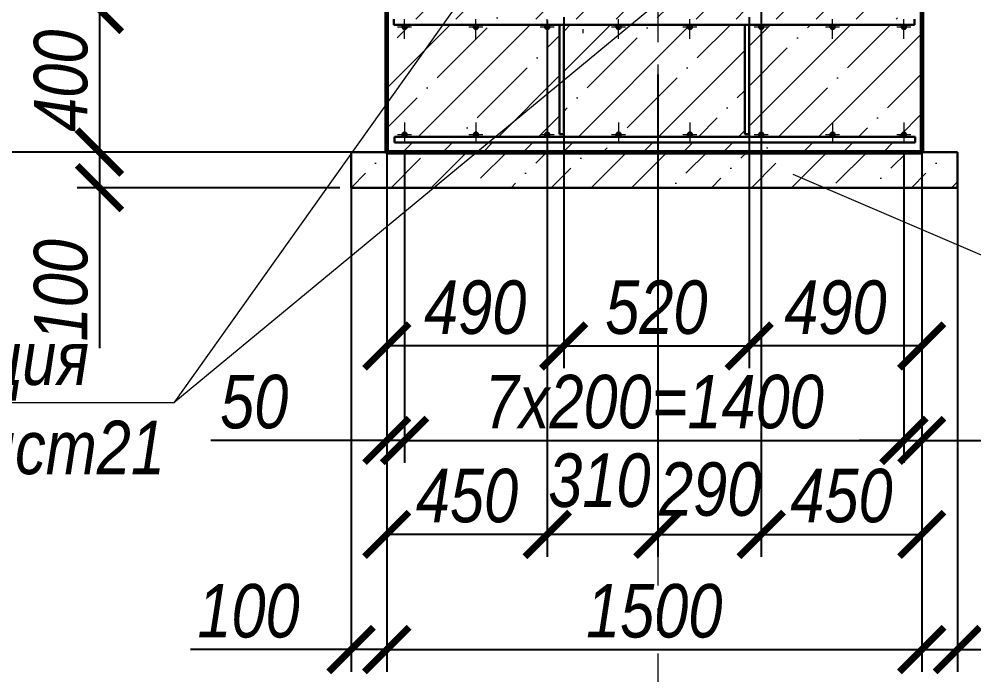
# Model space of a CAD drawing. Header units: millimetres. Extents: x 1582001 to 3303937, y 226471 to 491235.
# Drawn here: x 1880831 to 1886185, y 324294 to 327971 of the extents above; entities that cross this region are included whole.
import ezdxf

# ---------------------------------------------------------------- set-up
doc = ezdxf.new("R2010")
doc.units = ezdxf.units.MM
for name, pattern in [('CENTER', [50.8, 31.75, -6.35, 6.35, -6.35]), ('DASHDOT', [25.4, 12.7, -6.35, 0, -6.35]), ('невидимая', [9.525, 6.35, -3.175])]:
    doc.linetypes.add(name, pattern=pattern)
doc.layers.get('Defpoints').update_dxf_attribs({"color": 255, "lineweight": 30})
for name, color, linetype, lineweight in [('армирование', 20, 'Continuous', 30), ('Монолит', 234, 'Continuous', 60), ('Осевые', 214, 'DASHDOT', 13), ('Оси', 251, 'CENTER', 9), ('Размеры', 7, 'Continuous', 18), ('Штриховка', 252, 'Continuous', 15)]:
    doc.layers.add(name, color=color, linetype=linetype, lineweight=lineweight)
doc.styles.get("Standard").update_dxf_attribs({"font": 'ARIALNI.TTF', "height": 300})
doc.styles.add('Текст', font='ARIALNI.TTF')
doc.dimstyles.new('х2', dxfattribs={"dimscale": 100, "dimtxt": 2.5, "dimasz": 2.5, "dimexe": 1.25, "dimexo": 0.625, "dimtad": 1, "dimdec": 0, "dimlfac": 0.5, "dimtxsty": 'Standard', "dimblk": 'ARCHTICK', "dimcen": 2.5, "dimadec": 0, "dimazin": 0, "dimtfac": 1, "dimtdec": 0, "dimtmove": 0, "dimatfit": 3, "dimfxl": 0, "dimarcsym": 0})

# ---------------------------------------------------------------- blocks, each defined once
blk = doc.blocks.new('_ArchTick')
at = {"color": 0, "linetype": 'ByBlock', "const_width": 0.15}
blk.add_lwpolyline([(-0.5, -0.5), (0.5, 0.5)], dxfattribs=at)
blk = doc.blocks.new('*D2089')
at = {"layer": 'Defpoints', "color": 0, "lineweight": -3, "ltscale": 100, "transparency": 16777216}
for p in [(1882892.6, 328025.8), (1881281.1, 327225.8), (1882892.6, 327225.8)]:
    blk.add_point(p, dxfattribs=at)
at = {"layer": 'Размеры', "color": 0, "lineweight": -2, "ltscale": 100, "transparency": 16777216}
for p, q in [((1882830.1, 328025.8), (1881156.1, 328025.8)), ((1881281.1, 328025.8), (1881281.1, 327225.8)), ((1882830.1, 327225.8), (1881156.1, 327225.8))]:
    blk.add_line(p, q, dxfattribs=at)
at = {"layer": 'Размеры', "color": 0, "lineweight": -2, "ltscale": 100, "transparency": 16777216, "xscale": 250, "yscale": 250, "zscale": 250}
for p, rotation in [((1881281.1, 328025.8), 90), ((1881281.1, 327225.8), 270)]:
    blk.add_blockref('_ArchTick', p, dxfattribs=dict(at, rotation=rotation))
at = {"layer": 'Размеры', "color": 0, "ltscale": 100, "transparency": 16777216, "insert": (1881065.5, 327625.8), "char_height": 300, "attachment_point": 5, "rotation": 90}
blk.add_mtext('400', dxfattribs=at)
blk = doc.blocks.new('*D2090')
at = {"layer": 'Defpoints', "color": 0, "lineweight": -3, "ltscale": 100, "transparency": 16777216}
for p in [(1882692.6, 327225.8), (1881281.1, 327025.8), (1882692.6, 327025.8)]:
    blk.add_point(p, dxfattribs=at)
at = {"layer": 'Размеры', "color": 0, "lineweight": -2, "ltscale": 100, "transparency": 16777216}
for p, q in [((1882630.1, 327225.8), (1881156.1, 327225.8)), ((1881281.1, 327225.8), (1881281.1, 327025.8)), ((1882630.1, 327025.8), (1881156.1, 327025.8)), ((1881281.1, 327025.8), (1881281.1, 326125.1))]:
    blk.add_line(p, q, dxfattribs=at)
at = {"layer": 'Размеры', "color": 0, "lineweight": -2, "ltscale": 100, "transparency": 16777216, "xscale": 250, "yscale": 250, "zscale": 250}
for p, rotation in [((1881281.1, 327225.8), 90), ((1881281.1, 327025.8), 270)]:
    blk.add_blockref('_ArchTick', p, dxfattribs=dict(at, rotation=rotation))
at = {"layer": 'Размеры', "color": 0, "ltscale": 100, "transparency": 16777216, "insert": (1881065.5, 326450.5), "char_height": 300, "attachment_point": 5, "rotation": 90}
blk.add_mtext('100', dxfattribs=at)
blk = doc.blocks.new('*D2091')
at = {"layer": 'Defpoints', "color": 0, "lineweight": -3, "ltscale": 100, "transparency": 16777216}
for p in [(1881281.1, 331485.8), (1883847.5, 331485.8), (1882892.6, 328025.8)]:
    blk.add_point(p, dxfattribs=at)
at = {"layer": 'Размеры', "color": 0, "lineweight": -2, "ltscale": 100, "transparency": 16777216}
for p, q in [((1883785, 331485.8), (1881156.1, 331485.8)), ((1881281.1, 328025.8), (1881281.1, 331485.8)), ((1882830.1, 328025.8), (1881156.1, 328025.8))]:
    blk.add_line(p, q, dxfattribs=at)
at = {"layer": 'Размеры', "color": 0, "lineweight": -2, "ltscale": 100, "transparency": 16777216, "xscale": 250, "yscale": 250, "zscale": 250}
for p, rotation in [((1881281.1, 331485.8), 90), ((1881281.1, 328025.8), 270)]:
    blk.add_blockref('_ArchTick', p, dxfattribs=dict(at, rotation=rotation))
at = {"layer": 'Размеры', "color": 0, "ltscale": 100, "transparency": 16777216, "insert": (1881065.5, 329755.8), "char_height": 300, "attachment_point": 5, "rotation": 90}
blk.add_mtext('1730', dxfattribs=at)
blk = doc.blocks.new('*D2092')
at = {"layer": 'Defpoints', "color": 0, "lineweight": -3, "ltscale": 100, "transparency": 16777216}
for p in [(1884992.6, 328324.4), (1884412.6, 327197.2), (1884992.6, 325081.6)]:
    blk.add_point(p, dxfattribs=at)
at = {"layer": 'Размеры', "color": 0, "lineweight": -2, "ltscale": 100, "transparency": 16777216}
for p, q in [((1884992.6, 328261.9), (1884992.6, 324956.6)), ((1884412.6, 327134.7), (1884412.6, 324956.6)), ((1884412.6, 325081.6), (1884992.6, 325081.6))]:
    blk.add_line(p, q, dxfattribs=at)
at = {"layer": 'Размеры', "color": 0, "lineweight": -2, "ltscale": 100, "transparency": 16777216, "xscale": 250, "yscale": 250, "zscale": 250, "rotation": 180}
blk.add_blockref('_ArchTick', (1884412.6, 325081.6), dxfattribs=at)
at = {"layer": 'Размеры', "color": 0, "lineweight": -2, "ltscale": 100, "transparency": 16777216, "xscale": 250, "yscale": 250, "zscale": 250}
blk.add_blockref('_ArchTick', (1884992.6, 325081.6), dxfattribs=at)
at = {"layer": 'Размеры', "color": 0, "ltscale": 100, "transparency": 16777216, "insert": (1884706.2, 325333.8), "char_height": 300, "attachment_point": 5}
blk.add_mtext('290', dxfattribs=at)
blk = doc.blocks.new('*D2093')
at = {"layer": 'Defpoints', "color": 0, "lineweight": -3, "ltscale": 100, "transparency": 16777216}
for p in [(1883792.6, 327722.5), (1884412.6, 327722.5), (1883792.6, 325081.6)]:
    blk.add_point(p, dxfattribs=at)
at = {"layer": 'Размеры', "color": 0, "lineweight": -2, "ltscale": 100, "transparency": 16777216}
for p, q in [((1883792.6, 327660), (1883792.6, 324956.6)), ((1884412.6, 327660), (1884412.6, 324956.6)), ((1884412.6, 325081.6), (1883792.6, 325081.6))]:
    blk.add_line(p, q, dxfattribs=at)
at = {"layer": 'Размеры', "color": 0, "lineweight": -2, "ltscale": 100, "transparency": 16777216, "xscale": 250, "yscale": 250, "zscale": 250, "rotation": 180}
blk.add_blockref('_ArchTick', (1883792.6, 325081.6), dxfattribs=at)
at = {"layer": 'Размеры', "color": 0, "lineweight": -2, "ltscale": 100, "transparency": 16777216, "xscale": 250, "yscale": 250, "zscale": 250}
blk.add_blockref('_ArchTick', (1884412.6, 325081.6), dxfattribs=at)
at = {"layer": 'Размеры', "color": 0, "ltscale": 100, "transparency": 16777216, "insert": (1884084.9, 325383.3), "char_height": 300, "attachment_point": 5}
blk.add_mtext('310', dxfattribs=at)
blk = doc.blocks.new('*D2094')
at = {"layer": 'Defpoints', "color": 0, "lineweight": -3, "ltscale": 100, "transparency": 16777216}
for p in [(1883884.6, 328043.7), (1884924.6, 328043.7), (1884924.6, 326138.1)]:
    blk.add_point(p, dxfattribs=at)
at = {"layer": 'Размеры', "color": 0, "lineweight": -2, "ltscale": 100, "transparency": 16777216}
for p, q in [((1883884.6, 327981.2), (1883884.6, 326013.1)), ((1884924.6, 327981.2), (1884924.6, 326013.1)), ((1883884.6, 326138.1), (1884924.6, 326138.1))]:
    blk.add_line(p, q, dxfattribs=at)
at = {"layer": 'Размеры', "color": 0, "lineweight": -2, "ltscale": 100, "transparency": 16777216, "xscale": 250, "yscale": 250, "zscale": 250, "rotation": 180}
blk.add_blockref('_ArchTick', (1883884.6, 326138.1), dxfattribs=at)
at = {"layer": 'Размеры', "color": 0, "lineweight": -2, "ltscale": 100, "transparency": 16777216, "xscale": 250, "yscale": 250, "zscale": 250}
blk.add_blockref('_ArchTick', (1884924.6, 326138.1), dxfattribs=at)
at = {"layer": 'Размеры', "color": 0, "ltscale": 100, "transparency": 16777216, "insert": (1884404.6, 326353.7), "char_height": 300, "attachment_point": 5}
blk.add_mtext('520', dxfattribs=at)
blk = doc.blocks.new('*D2095')
at = {"layer": 'Defpoints', "color": 0, "lineweight": -3, "ltscale": 100, "transparency": 16777216}
for p in [(1882892.6, 328025.8), (1883792.6, 328025.8), (1882892.6, 325081.6)]:
    blk.add_point(p, dxfattribs=at)
at = {"layer": 'Размеры', "color": 0, "lineweight": -2, "ltscale": 100, "transparency": 16777216}
for p, q in [((1882892.6, 327963.3), (1882892.6, 324956.6)), ((1883792.6, 327963.3), (1883792.6, 324956.6)), ((1883792.6, 325081.6), (1882892.6, 325081.6))]:
    blk.add_line(p, q, dxfattribs=at)
at = {"layer": 'Размеры', "color": 0, "lineweight": -2, "ltscale": 100, "transparency": 16777216, "xscale": 250, "yscale": 250, "zscale": 250, "rotation": 180}
blk.add_blockref('_ArchTick', (1882892.6, 325081.6), dxfattribs=at)
at = {"layer": 'Размеры', "color": 0, "lineweight": -2, "ltscale": 100, "transparency": 16777216, "xscale": 250, "yscale": 250, "zscale": 250}
blk.add_blockref('_ArchTick', (1883792.6, 325081.6), dxfattribs=at)
at = {"layer": 'Размеры', "color": 0, "ltscale": 100, "transparency": 16777216, "insert": (1883342.6, 325297.3), "char_height": 300, "attachment_point": 5}
blk.add_mtext('450', dxfattribs=at)
blk = doc.blocks.new('*D2096')
at = {"layer": 'Defpoints', "color": 0, "lineweight": -3, "ltscale": 100, "transparency": 16777216}
for p in [(1884992.6, 328025.8), (1885892.6, 328025.8), (1885892.6, 325081.6)]:
    blk.add_point(p, dxfattribs=at)
at = {"layer": 'Размеры', "color": 0, "lineweight": -2, "ltscale": 100, "transparency": 16777216}
for p, q in [((1884992.6, 327963.3), (1884992.6, 324956.6)), ((1885892.6, 327963.3), (1885892.6, 324956.6)), ((1884992.6, 325081.6), (1885892.6, 325081.6))]:
    blk.add_line(p, q, dxfattribs=at)
at = {"layer": 'Размеры', "color": 0, "lineweight": -2, "ltscale": 100, "transparency": 16777216, "xscale": 250, "yscale": 250, "zscale": 250, "rotation": 180}
blk.add_blockref('_ArchTick', (1884992.6, 325081.6), dxfattribs=at)
at = {"layer": 'Размеры', "color": 0, "lineweight": -2, "ltscale": 100, "transparency": 16777216, "xscale": 250, "yscale": 250, "zscale": 250}
blk.add_blockref('_ArchTick', (1885892.6, 325081.6), dxfattribs=at)
at = {"layer": 'Размеры', "color": 0, "ltscale": 100, "transparency": 16777216, "insert": (1885442.6, 325297.3), "char_height": 300, "attachment_point": 5}
blk.add_mtext('450', dxfattribs=at)
blk = doc.blocks.new('*D2097')
at = {"layer": 'Defpoints', "color": 0, "lineweight": -3, "ltscale": 100, "transparency": 16777216}
for p in [(1882892.6, 327225.8), (1885892.6, 327225.8), (1885892.6, 324435.6)]:
    blk.add_point(p, dxfattribs=at)
at = {"layer": 'Размеры', "color": 0, "lineweight": -2, "ltscale": 100, "transparency": 16777216}
for p, q in [((1882892.6, 327163.3), (1882892.6, 324310.6)), ((1885892.6, 327163.3), (1885892.6, 324310.6)), ((1882892.6, 324435.6), (1885892.6, 324435.6))]:
    blk.add_line(p, q, dxfattribs=at)
at = {"layer": 'Размеры', "color": 0, "lineweight": -2, "ltscale": 100, "transparency": 16777216, "xscale": 250, "yscale": 250, "zscale": 250, "rotation": 180}
blk.add_blockref('_ArchTick', (1882892.6, 324435.6), dxfattribs=at)
at = {"layer": 'Размеры', "color": 0, "lineweight": -2, "ltscale": 100, "transparency": 16777216, "xscale": 250, "yscale": 250, "zscale": 250}
blk.add_blockref('_ArchTick', (1885892.6, 324435.6), dxfattribs=at)
at = {"layer": 'Размеры', "color": 0, "ltscale": 100, "transparency": 16777216, "insert": (1884392.6, 324651.3), "char_height": 300, "attachment_point": 5}
blk.add_mtext('1500', dxfattribs=at)
blk = doc.blocks.new('*D2098')
at = {"layer": 'Defpoints', "color": 0, "lineweight": -3, "ltscale": 100, "transparency": 16777216}
for p in [(1882692.6, 327225.8), (1882892.6, 327225.8), (1882692.6, 324435.6)]:
    blk.add_point(p, dxfattribs=at)
at = {"layer": 'Размеры', "color": 0, "lineweight": -2, "ltscale": 100, "transparency": 16777216}
for p, q in [((1882692.6, 327163.3), (1882692.6, 324310.6)), ((1882892.6, 327163.3), (1882892.6, 324310.6)), ((1882692.6, 324435.6), (1881791.9, 324435.6)), ((1882892.6, 324435.6), (1882692.6, 324435.6))]:
    blk.add_line(p, q, dxfattribs=at)
at = {"layer": 'Размеры', "color": 0, "lineweight": -2, "ltscale": 100, "transparency": 16777216, "xscale": 250, "yscale": 250, "zscale": 250, "rotation": 180}
blk.add_blockref('_ArchTick', (1882692.6, 324435.6), dxfattribs=at)
at = {"layer": 'Размеры', "color": 0, "lineweight": -2, "ltscale": 100, "transparency": 16777216, "xscale": 250, "yscale": 250, "zscale": 250}
blk.add_blockref('_ArchTick', (1882892.6, 324435.6), dxfattribs=at)
at = {"layer": 'Размеры', "color": 0, "ltscale": 100, "transparency": 16777216, "insert": (1882117.3, 324651.3), "char_height": 300, "attachment_point": 5}
blk.add_mtext('100', dxfattribs=at)
blk = doc.blocks.new('*D2099')
at = {"layer": 'Defpoints', "color": 0, "lineweight": -3, "ltscale": 100, "transparency": 16777216}
for p in [(1885892.6, 327225.8), (1886092.6, 327225.8), (1886092.6, 324435.6)]:
    blk.add_point(p, dxfattribs=at)
at = {"layer": 'Размеры', "color": 0, "lineweight": -2, "ltscale": 100, "transparency": 16777216}
for p, q in [((1885892.6, 327163.3), (1885892.6, 324310.6)), ((1886092.6, 327163.3), (1886092.6, 324310.6)), ((1885892.6, 324435.6), (1886092.6, 324435.6)), ((1886092.6, 324435.6), (1886993.3, 324435.6))]:
    blk.add_line(p, q, dxfattribs=at)
at = {"layer": 'Размеры', "color": 0, "lineweight": -2, "ltscale": 100, "transparency": 16777216, "xscale": 250, "yscale": 250, "zscale": 250, "rotation": 180}
blk.add_blockref('_ArchTick', (1885892.6, 324435.6), dxfattribs=at)
at = {"layer": 'Размеры', "color": 0, "lineweight": -2, "ltscale": 100, "transparency": 16777216, "xscale": 250, "yscale": 250, "zscale": 250}
blk.add_blockref('_ArchTick', (1886092.6, 324435.6), dxfattribs=at)
at = {"layer": 'Размеры', "color": 0, "ltscale": 100, "transparency": 16777216, "insert": (1886668, 324651.3), "char_height": 300, "attachment_point": 5}
blk.add_mtext('100', dxfattribs=at)
blk = doc.blocks.new('*D2100')
at = {"layer": 'Defpoints', "color": 0, "lineweight": -3, "ltscale": 100, "transparency": 16777216}
for p in [(1882892.6, 327366.5), (1883884.6, 327325.8), (1882892.6, 326138.1)]:
    blk.add_point(p, dxfattribs=at)
at = {"layer": 'Размеры', "color": 0, "lineweight": -2, "ltscale": 100, "transparency": 16777216}
for p, q in [((1882892.6, 327304), (1882892.6, 326013.1)), ((1883884.6, 327263.3), (1883884.6, 326013.1)), ((1883884.6, 326138.1), (1882892.6, 326138.1))]:
    blk.add_line(p, q, dxfattribs=at)
at = {"layer": 'Размеры', "color": 0, "lineweight": -2, "ltscale": 100, "transparency": 16777216, "xscale": 250, "yscale": 250, "zscale": 250, "rotation": 180}
blk.add_blockref('_ArchTick', (1882892.6, 326138.1), dxfattribs=at)
at = {"layer": 'Размеры', "color": 0, "lineweight": -2, "ltscale": 100, "transparency": 16777216, "xscale": 250, "yscale": 250, "zscale": 250}
blk.add_blockref('_ArchTick', (1883884.6, 326138.1), dxfattribs=at)
at = {"layer": 'Размеры', "color": 0, "ltscale": 100, "transparency": 16777216, "insert": (1883388.6, 326353.7), "char_height": 300, "attachment_point": 5}
blk.add_mtext('490', dxfattribs=at)
blk = doc.blocks.new('*D2101')
at = {"layer": 'Defpoints', "color": 0, "lineweight": -3, "ltscale": 100, "transparency": 16777216}
for p in [(1885892.6, 327522.2), (1884924.6, 327366.5), (1884924.6, 326138.1)]:
    blk.add_point(p, dxfattribs=at)
at = {"layer": 'Размеры', "color": 0, "lineweight": -2, "ltscale": 100, "transparency": 16777216}
for p, q in [((1885892.6, 327459.7), (1885892.6, 326013.1)), ((1884924.6, 327304), (1884924.6, 326013.1)), ((1885892.6, 326138.1), (1884924.6, 326138.1))]:
    blk.add_line(p, q, dxfattribs=at)
at = {"layer": 'Размеры', "color": 0, "lineweight": -2, "ltscale": 100, "transparency": 16777216, "xscale": 250, "yscale": 250, "zscale": 250, "rotation": 180}
blk.add_blockref('_ArchTick', (1884924.6, 326138.1), dxfattribs=at)
at = {"layer": 'Размеры', "color": 0, "lineweight": -2, "ltscale": 100, "transparency": 16777216, "xscale": 250, "yscale": 250, "zscale": 250}
blk.add_blockref('_ArchTick', (1885892.6, 326138.1), dxfattribs=at)
at = {"layer": 'Размеры', "color": 0, "ltscale": 100, "transparency": 16777216, "insert": (1885408.6, 326353.7), "char_height": 300, "attachment_point": 5}
blk.add_mtext('490', dxfattribs=at)
blk = doc.blocks.new('*D2102')
at = {"layer": 'Defpoints', "color": 0, "lineweight": -3, "ltscale": 100, "transparency": 16777216}
for p in [(1882992.6, 327297.9), (1885792.6, 327297.9), (1885792.6, 325608.4)]:
    blk.add_point(p, dxfattribs=at)
at = {"layer": 'Размеры', "color": 0, "lineweight": -2, "ltscale": 100, "transparency": 16777216}
for p, q in [((1882992.6, 327235.4), (1882992.6, 325483.4)), ((1885792.6, 327235.4), (1885792.6, 325483.4)), ((1882992.6, 325608.4), (1885792.6, 325608.4))]:
    blk.add_line(p, q, dxfattribs=at)
at = {"layer": 'Размеры', "color": 0, "lineweight": -2, "ltscale": 100, "transparency": 16777216, "xscale": 250, "yscale": 250, "zscale": 250, "rotation": 180}
blk.add_blockref('_ArchTick', (1882992.6, 325608.4), dxfattribs=at)
at = {"layer": 'Размеры', "color": 0, "lineweight": -2, "ltscale": 100, "transparency": 16777216, "xscale": 250, "yscale": 250, "zscale": 250}
blk.add_blockref('_ArchTick', (1885792.6, 325608.4), dxfattribs=at)
at = {"layer": 'Размеры', "color": 0, "ltscale": 100, "transparency": 16777216, "insert": (1884392.6, 325824.1), "char_height": 300, "attachment_point": 5}
blk.add_mtext('7х200=1400', dxfattribs=at)
blk = doc.blocks.new('*D2106')
at = {"layer": 'Defpoints', "color": 0, "lineweight": -3, "ltscale": 100, "transparency": 16777216}
for p in [(1882892.6, 327280.9), (1882992.6, 327280.9), (1882892.6, 325608.4)]:
    blk.add_point(p, dxfattribs=at)
at = {"layer": 'Размеры', "color": 0, "lineweight": -2, "ltscale": 100, "transparency": 16777216}
for p, q in [((1882892.6, 327218.4), (1882892.6, 325483.4)), ((1882992.6, 327218.4), (1882992.6, 325483.4)), ((1882892.6, 325608.4), (1881906, 325608.4)), ((1882992.6, 325608.4), (1882892.6, 325608.4)), ((1882992.6, 325608.4), (1883242.6, 325608.4))]:
    blk.add_line(p, q, dxfattribs=at)
at = {"layer": 'Размеры', "color": 0, "lineweight": -2, "ltscale": 100, "transparency": 16777216, "xscale": 250, "yscale": 250, "zscale": 250}
blk.add_blockref('_ArchTick', (1882892.6, 325608.4), dxfattribs=at)
at = {"layer": 'Размеры', "color": 0, "lineweight": -2, "ltscale": 100, "transparency": 16777216, "xscale": 250, "yscale": 250, "zscale": 250, "rotation": 180}
blk.add_blockref('_ArchTick', (1882992.6, 325608.4), dxfattribs=at)
at = {"layer": 'Размеры', "color": 0, "ltscale": 100, "transparency": 16777216, "insert": (1882149.3, 325824.1), "char_height": 300, "attachment_point": 5}
blk.add_mtext('50', dxfattribs=at)
blk = doc.blocks.new('*D2107')
at = {"layer": 'Defpoints', "color": 0, "lineweight": -3, "ltscale": 100, "transparency": 16777216}
for p in [(1885792.6, 327280.9), (1885892.6, 327280.9), (1885892.6, 325608.4)]:
    blk.add_point(p, dxfattribs=at)
at = {"layer": 'Размеры', "color": 0, "lineweight": -2, "ltscale": 100, "transparency": 16777216}
for p, q in [((1885792.6, 327218.4), (1885792.6, 325483.4)), ((1885892.6, 327218.4), (1885892.6, 325483.4)), ((1885792.6, 325608.4), (1885542.6, 325608.4)), ((1885792.6, 325608.4), (1885892.6, 325608.4)), ((1885892.6, 325608.4), (1886879.2, 325608.4))]:
    blk.add_line(p, q, dxfattribs=at)
at = {"layer": 'Размеры', "color": 0, "lineweight": -2, "ltscale": 100, "transparency": 16777216, "xscale": 250, "yscale": 250, "zscale": 250}
blk.add_blockref('_ArchTick', (1885792.6, 325608.4), dxfattribs=at)
at = {"layer": 'Размеры', "color": 0, "lineweight": -2, "ltscale": 100, "transparency": 16777216, "xscale": 250, "yscale": 250, "zscale": 250, "rotation": 180}
blk.add_blockref('_ArchTick', (1885892.6, 325608.4), dxfattribs=at)
at = {"layer": 'Размеры', "color": 0, "ltscale": 100, "transparency": 16777216, "insert": (1886635.9, 325824.1), "char_height": 300, "attachment_point": 5}
blk.add_mtext('50', dxfattribs=at)

msp = doc.modelspace()

# ---------------------------------------------------------------- hatches: boundary and pattern name
at = {"layer": 'Размеры', "ltscale": 100}
h = msp.add_hatch(dxfattribs=at)
h.set_pattern_fill('ANSI35', color=256, scale=50, style=0)
h.set_pattern_definition([(45, (351703.83, 53182.15), (-224.5064, 224.5064), []), (45, (351928.34, 53182.15), (-224.5064, 224.5064), [396.875, -79.375, 0, -79.375])])
h.paths.add_polyline_path([(1884412.6, 331443.8), (1884412.6, 330933.8), (1884888.6, 330933.8, -0.414214), (1884876.6, 330945.8, -1), (1884900.6, 330945.8), (1884900.6, 331425.8, -1), (1884876.6, 331425.8, -0.414214), (1884888.6, 331437.8), (1884888.6, 331443.8)], flags=17)
h.paths.add_polyline_path([(1883884.6, 330945.8, -1), (1883908.6, 330945.8, -0.414214), (1883896.6, 330933.8), (1884412.6, 330933.8), (1884412.6, 331443.8), (1883925.5, 331443.8, -0.140388), (1883930.6, 331425.8), (1883930.6, 331407.8), (1883944.6, 331407.8), (1883944.6, 331391.8), (1883930.6, 331391.8), (1883930.6, 331377.8), (1883914.6, 331377.8), (1883914.6, 331391.8), (1883896.6, 331391.8, -0.090423), (1883884.6, 331394)], flags=17)
h.paths.add_polyline_path([(1884412.6, 330696.9), (1884412.6, 330917.8), (1883896.6, 330917.8, -0.090423), (1883884.6, 330920), (1883884.6, 330719.6, -0.090423), (1883896.6, 330721.8), (1883944.6, 330721.8), (1883944.6, 330705.8), (1883896.6, 330705.8), (1883896.6, 330699.8, -0.414214), (1883908.6, 330687.8, -0.414214), (1883896.6, 330675.8), (1883896.6, 330669.8)], flags=17)
h.paths.add_polyline_path([(1884888.6, 330721.8, -0.090423), (1884900.6, 330719.6), (1884900.6, 330920, -0.090423), (1884888.6, 330917.8), (1884412.6, 330917.8), (1884412.6, 330696.9)], flags=17)
h.paths.add_polyline_path([(1884412.6, 329896.9), (1884888.6, 329921.8, -0.090423), (1884900.6, 329919.6), (1884900.6, 330287.8, -1), (1884876.6, 330287.8, -1), (1884900.6, 330287.8), (1884900.6, 330656, -0.090423), (1884888.6, 330653.8), (1884840.6, 330653.8), (1884840.6, 330669.8), (1884888.6, 330669.8), (1884888.6, 330675.8, -0.414214), (1884876.6, 330687.8, -0.414214), (1884888.6, 330699.8), (1884888.6, 330705.8), (1884412.6, 330680.9)], flags=17)
h.paths.add_polyline_path([(1884412.6, 330680.9), (1883896.6, 330653.8, -0.090423), (1883884.6, 330656), (1883884.6, 330287.8, -1), (1883908.6, 330287.8, -1), (1883884.6, 330287.8), (1883884.6, 329919.6, -0.090423), (1883896.6, 329921.8), (1883944.6, 329921.8), (1883944.6, 329905.8), (1883896.6, 329905.8), (1883896.6, 329899.8, -0.414214), (1883908.6, 329887.8, -0.414214), (1883896.6, 329875.8), (1883896.6, 329869.8), (1884412.6, 329896.9)], flags=17)
h.paths.add_polyline_path([(1884412.6, 329096.9), (1884412.6, 329880.9), (1883896.6, 329853.8, -0.090423), (1883884.6, 329856), (1883884.6, 329487.8, -1), (1883908.6, 329487.8, -1), (1883884.6, 329487.8), (1883884.6, 329119.6, -0.090423), (1883896.6, 329121.8), (1883944.6, 329121.8), (1883944.6, 329105.8), (1883896.6, 329105.8), (1883896.6, 329099.8, -0.414214), (1883908.6, 329087.8, -0.414214), (1883896.6, 329075.8), (1883896.6, 329069.8)], flags=17)
h.paths.add_polyline_path([(1884888.6, 329121.8, -0.090423), (1884900.6, 329119.6), (1884900.6, 329487.8, -1), (1884876.6, 329487.8, -1), (1884900.6, 329487.8), (1884900.6, 329856, -0.090423), (1884888.6, 329853.8), (1884840.6, 329853.8), (1884840.6, 329869.8), (1884888.6, 329869.8), (1884888.6, 329875.8, -0.414214), (1884876.6, 329887.8, -0.414214), (1884888.6, 329899.8), (1884888.6, 329905.8), (1884412.6, 329880.9), (1884412.6, 329096.9)], flags=17)
h.paths.add_polyline_path([(1884412.6, 329080.9), (1884412.6, 328296.9), (1884888.6, 328321.8, -0.090423), (1884900.6, 328319.6), (1884900.6, 328687.8, -1), (1884876.6, 328687.8, -1), (1884900.6, 328687.8), (1884900.6, 329056, -0.090423), (1884888.6, 329053.8), (1884840.6, 329053.8), (1884840.6, 329069.8), (1884888.6, 329069.8), (1884888.6, 329075.8, -0.414214), (1884876.6, 329087.8, -0.414214), (1884888.6, 329099.8), (1884888.6, 329105.8)], flags=17)
h.paths.add_polyline_path([(1884412.6, 329080.9), (1883896.6, 329053.8, -0.090423), (1883884.6, 329056), (1883884.6, 328687.8, -1), (1883908.6, 328687.8, -1), (1883884.6, 328687.8), (1883884.6, 328319.6, -0.090423), (1883896.6, 328321.8), (1883944.6, 328321.8), (1883944.6, 328305.8), (1883896.6, 328305.8), (1883896.6, 328299.8, -0.414214), (1883908.6, 328287.8, -0.414214), (1883896.6, 328275.8), (1883896.6, 328269.8), (1884412.6, 328296.9)], flags=17)
h.paths.add_polyline_path([(1883896.6, 328253.8, -0.090423), (1883884.6, 328256), (1883884.6, 327971.8), (1884412.6, 327971.8), (1884412.6, 328280.9)], flags=17)
h.paths.add_polyline_path([(1884412.6, 328280.9), (1884412.6, 327971.8), (1884900.6, 327971.8), (1884900.6, 328256, -0.090423), (1884888.6, 328253.8), (1884840.6, 328253.8), (1884840.6, 328269.8), (1884888.6, 328269.8), (1884888.6, 328275.8, -0.414214), (1884876.6, 328287.8, -0.414214), (1884888.6, 328299.8), (1884888.6, 328305.8)], flags=17)
h.paths.add_polyline_path([(1885380.6, 327927.8, -0.414214), (1885392.6, 327939.8), (1884992.6, 327939.8, -0.414214), (1885004.6, 327927.8, -1), (1884980.6, 327927.8, -0.414214), (1884992.6, 327939.8), (1884924.6, 327939.8), (1884924.6, 327325.8), (1884900.6, 327325.8), (1884900.6, 327939.8), (1884592.6, 327939.8, -0.414214), (1884604.6, 327927.8, -1), (1884580.6, 327927.8, -0.414214), (1884592.6, 327939.8), (1884412.6, 327939.8), (1884412.6, 327311.8), (1884592.6, 327311.8, -0.414214), (1884580.6, 327323.8, -1), (1884604.6, 327323.8, -0.414214), (1884592.6, 327311.8), (1884992.6, 327311.8, -0.414214), (1884980.6, 327323.8, -1), (1885004.6, 327323.8, -0.414214), (1884992.6, 327311.8), (1885392.6, 327311.8, -0.414214), (1885380.6, 327323.8, -1), (1885404.6, 327323.8, -0.414214), (1885392.6, 327311.8), (1885792.6, 327311.8, -0.414214), (1885780.6, 327323.8, -1), (1885804.6, 327323.8, -0.414214), (1885792.6, 327311.8), (1885856.4, 327311.8), (1885856.4, 327279.8), (1884412.6, 327279.8), (1884412.6, 327225.8), (1885892.6, 327225.8), (1885892.6, 328025.8), (1884992.6, 328025.8), (1884992.6, 331485.8), (1884412.6, 331485.8), (1884412.6, 331459.8), (1884888.6, 331459.8, -0.090423), (1884900.6, 331457.6), (1884900.6, 331465.8), (1884924.6, 331465.8), (1884924.6, 327971.8), (1885852.6, 327971.8), (1885852.6, 327939.8), (1885792.6, 327939.8, -0.414214), (1885804.6, 327927.8, -1), (1885780.6, 327927.8, -0.414214), (1885792.6, 327939.8), (1885392.6, 327939.8, -0.414214), (1885404.6, 327927.8, -1)])
h.paths.add_polyline_path([(1884180.6, 327927.8, -0.414214), (1884192.6, 327939.8), (1883884.6, 327939.8), (1883884.6, 327325.8), (1883860.6, 327325.8), (1883860.6, 327939.8), (1883792.6, 327939.8, -0.414214), (1883804.6, 327927.8, -1), (1883780.6, 327927.8, -0.414214), (1883792.6, 327939.8), (1883392.6, 327939.8, -0.414214), (1883404.6, 327927.8, -1), (1883380.6, 327927.8, -0.414214), (1883392.6, 327939.8), (1882992.6, 327939.8, -0.414214), (1883004.6, 327927.8, -1), (1882980.6, 327927.8, -0.414214), (1882992.6, 327939.8), (1882932.6, 327939.8), (1882932.6, 327971.8), (1883860.6, 327971.8), (1883860.6, 331465.8), (1883884.6, 331465.8), (1883884.6, 331457.6, -0.090423), (1883896.6, 331459.8), (1884412.6, 331459.8), (1884412.6, 331485.8), (1883792.6, 331485.8), (1883792.6, 328025.8), (1882892.6, 328025.8), (1882892.6, 327225.8), (1884412.6, 327225.8), (1884412.6, 327279.8), (1882936.4, 327279.8), (1882936.4, 327311.8), (1882992.6, 327311.8, -0.414214), (1882980.6, 327323.8, -1), (1883004.6, 327323.8, -0.414214), (1882992.6, 327311.8), (1883392.6, 327311.8, -0.414214), (1883380.6, 327323.8, -1), (1883404.6, 327323.8, -0.414214), (1883392.6, 327311.8), (1883792.6, 327311.8, -0.414214), (1883780.6, 327323.8, -1), (1883804.6, 327323.8, -0.414214), (1883792.6, 327311.8), (1884192.6, 327311.8, -0.414214), (1884180.6, 327323.8, -1), (1884204.6, 327323.8, -0.414214), (1884192.6, 327311.8), (1884412.6, 327311.8), (1884412.6, 327939.8), (1884192.6, 327939.8, -0.414214), (1884204.6, 327927.8, -1)])
h.paths.add_polyline_path([(1884053.3, 329839.8), (1884756, 329839.8), (1884756, 329383.5), (1884053.3, 329383.5)], flags=9)
at = {"layer": 'Штриховка'}
h = msp.add_hatch(dxfattribs=at)
h.set_pattern_fill('ANSI36', color=256, scale=50, style=0)
h.set_pattern_definition([(45, (1882492.62, 326825.82), (84.19, 308.696), [396.875, -79.375, 0, -79.375])])
h.paths.add_polyline_path([(1882692.6, 327225.8), (1882692.6, 327025.8), (1884692.6, 327025.8), (1884692.6, 327225.8)])
h.paths.add_polyline_path([(1886092.6, 327025.8), (1886092.6, 327225.8), (1884692.6, 327225.8), (1884692.6, 327025.8)])

# ---------------------------------------------------------------- linework, layer by layer
at = {"layer": 'армирование'}
for p, q in [((1882932.6, 327939.8), (1882932.6, 327971.8)), ((1885852.6, 327971.8), (1885852.6, 327939.8)), ((1882932.6, 327939.8), (1885852.6, 327939.8)), ((1882932.6, 327939.8), (1885852.6, 327939.8)), ((1882932.6, 327939.8), (1885852.6, 327939.8)), ((1883860.6, 327325.8), (1883860.6, 327939.8)), ((1883884.6, 327325.8), (1883884.6, 327939.8)), ((1884900.6, 327325.8), (1884900.6, 327939.8)), ((1884924.6, 327325.8), (1884924.6, 327939.8)), ((1882936.4, 327311.8), (1882936.4, 327279.8)), ((1882936.4, 327311.8), (1885856.4, 327311.8)), ((1882936.4, 327311.8), (1885856.4, 327311.8)), ((1882936.4, 327311.8), (1885856.4, 327311.8)), ((1882936.4, 327279.8), (1885856.4, 327279.8)), ((1883860.6, 327325.8), (1883884.6, 327325.8)), ((1884900.6, 327325.8), (1884924.6, 327325.8)), ((1885856.4, 327279.8), (1885856.4, 327311.8))]:
    msp.add_line(p, q, dxfattribs=at)
at = {"layer": 'армирование', "linetype": 'невидимая', "lineweight": 20, "ltscale": 50}
msp.add_line((1883992.6, 327915.7), (1883992.6, 327891.7), dxfattribs=at)
at = {"layer": 'армирование'}
for centre in [(1882992.6, 327927.8), (1883392.6, 327927.8), (1883792.6, 327927.8), (1884192.6, 327927.8), (1884592.6, 327927.8), (1884992.6, 327927.8), (1885392.6, 327927.8), (1885792.6, 327927.8), (1882992.6, 327323.8), (1883392.6, 327323.8), (1883792.6, 327323.8), (1884192.6, 327323.8), (1884592.6, 327323.8), (1884992.6, 327323.8), (1885392.6, 327323.8), (1885792.6, 327323.8)]:
    msp.add_circle(centre, 12, dxfattribs=at)
at = {"layer": 'Монолит'}
for p, q in [((1882892.6, 327225.8), (1882892.6, 328025.8)), ((1885892.6, 328025.8), (1885892.6, 327225.8)), ((1882892.6, 327225.8), (1885892.6, 327225.8))]:
    msp.add_line(p, q, dxfattribs=at)
at = {"layer": 'Монолит', "lineweight": 30}
for p, q in [((1882692.6, 327225.8), (1882892.6, 327225.8)), ((1882692.6, 327025.8), (1882692.6, 327225.8)), ((1885892.6, 327225.8), (1886092.6, 327225.8)), ((1886092.6, 327225.8), (1886092.6, 327025.8)), ((1886092.6, 327025.8), (1882692.6, 327025.8))]:
    msp.add_line(p, q, dxfattribs=at)
at = {"layer": 'Осевые', "ltscale": 50}
for p, q in [((1882992.6, 327860.7), (1882992.6, 327970.7)), ((1883392.6, 327860.7), (1883392.6, 327970.7)), ((1883792.6, 327860.7), (1883792.6, 327970.7)), ((1884192.6, 327860.7), (1884192.6, 327970.7)), ((1884592.6, 327860.7), (1884592.6, 327970.7)), ((1884992.6, 327860.7), (1884992.6, 327970.7)), ((1885392.6, 327860.7), (1885392.6, 327970.7)), ((1885792.6, 327860.7), (1885792.6, 327970.7)), ((1882952.8, 327927.8), (1883030.8, 327927.8)), ((1882952.8, 327927.8), (1883030.8, 327927.8)), ((1882952.8, 327927.8), (1883030.8, 327927.8)), ((1883352.8, 327927.8), (1883430.8, 327927.8)), ((1883752.8, 327927.8), (1883830.8, 327927.8)), ((1884152.8, 327927.8), (1884230.8, 327927.8)), ((1884552.8, 327927.8), (1884630.8, 327927.8)), ((1884952.8, 327927.8), (1885030.8, 327927.8)), ((1885352.8, 327927.8), (1885430.8, 327927.8)), ((1885752.8, 327927.8), (1885830.8, 327927.8)), ((1882992.6, 327391), (1882992.6, 327280.9)), ((1883392.6, 327391), (1883392.6, 327280.9)), ((1883792.6, 327391), (1883792.6, 327280.9)), ((1884192.6, 327391), (1884192.6, 327280.9)), ((1884592.6, 327391), (1884592.6, 327280.9)), ((1884992.6, 327391), (1884992.6, 327280.9)), ((1885392.6, 327391), (1885392.6, 327280.9)), ((1885792.6, 327391), (1885792.6, 327280.9)), ((1882952.8, 327323.8), (1883030.8, 327323.8)), ((1882952.8, 327323.8), (1883030.8, 327323.8)), ((1882952.8, 327323.8), (1883030.8, 327323.8)), ((1883352.8, 327323.8), (1883430.8, 327323.8)), ((1883752.8, 327323.8), (1883830.8, 327323.8)), ((1884152.8, 327323.8), (1884230.8, 327323.8)), ((1884552.8, 327323.8), (1884630.8, 327323.8)), ((1884952.8, 327323.8), (1885030.8, 327323.8)), ((1885352.8, 327323.8), (1885430.8, 327323.8)), ((1885752.8, 327323.8), (1885830.8, 327323.8))]:
    msp.add_line(p, q, dxfattribs=at)
at = {"layer": 'Оси', "ltscale": 20}
msp.add_line((1884412.6, 331525.8), (1884412.6, 323826.1), dxfattribs=at)
at = {"layer": 'Размеры', "lineweight": 9, "ltscale": 100}
for p, q in [((1883792.6, 328764.9), (1881698.9, 325819.2)), ((1885032.6, 328575.8), (1881698.9, 325819.2)), ((1885168.9, 327101.6), (1886417.5, 326566.9)), ((1881698.9, 325819.2), (1878296.9, 325819.2))]:
    msp.add_line(p, q, dxfattribs=at)
at = {"layer": 'Размеры', "linetype": 'Continuous', "lineweight": 25, "ltscale": 100}
msp.add_line((1881422.4, 327225.8), (1879433.3, 327225.8), dxfattribs=at)

# ---------------------------------------------------------------- texts
at = {"layer": 'Размеры', "lineweight": 9, "ltscale": 100, "style": 'Текст'}
for s, p in [('Гидроизоляция', (1878772.9, 325919.2)), ('см.прим.п.3. лист21', (1878346.9, 325419.2))]:
    msp.add_text(s, height=300, dxfattribs=at).set_placement(p)

# ---------------------------------------------------------------- dimensions: what is measured, and where the dimension line sits
at = {"layer": 'Размеры', "ltscale": 100}
for base, p1, p2, picture, middle in [((1881281.1, 331485.8), (1882892.6, 328025.8), (1883847.5, 331485.8), '*D2091', (1881065.5, 329755.8)), ((1881281.1, 327225.8), (1882892.6, 328025.8), (1882892.6, 327225.8), '*D2089', (1881065.5, 327625.8)), ((1881281.1, 327025.8), (1882692.6, 327225.8), (1882692.6, 327025.8), '*D2090', (1881065.5, 326450.5))]:
    dim = msp.add_linear_dim(base=base, p1=p1, p2=p2, angle=90, dimstyle='х2', override={"dimscale": 100, "dimlfac": 0.5, "dimtxsty": 'Standard', "dimblk1": 'ArchTick', "dimblk2": 'ArchTick', "dimsah": 1, "dimtmove": 0, "dimtolj": 0}, dxfattribs=at)
    dim.commit()
    dim.dimension.update_dxf_attribs({"geometry": picture, "text_midpoint": middle})
for base, p1, p2, picture, middle in [((1884992.6, 325081.6), (1884412.6, 327197.2), (1884992.6, 328324.4), '*D2092', (1884706.2, 325333.8)), ((1883792.6, 325081.6), (1884412.6, 327722.5), (1883792.6, 327722.5), '*D2093', (1884084.9, 325383.3))]:
    dim = msp.add_linear_dim(base=base, p1=p1, p2=p2, dimstyle='х2', override={"dimscale": 100, "dimlfac": 0.5, "dimtxsty": 'Standard', "dimblk1": 'ArchTick', "dimblk2": 'ArchTick', "dimsah": 1, "dimtmove": 2, "dimtolj": 0}, dxfattribs=at)
    dim.commit()
    dim.dimension.update_dxf_attribs({"geometry": picture, "text_midpoint": middle, "dimtype": 160})
for base, p1, p2, picture, middle in [((1882892.6, 325081.6), (1883792.6, 328025.8), (1882892.6, 328025.8), '*D2095', (1883342.6, 325297.3)), ((1884924.6, 326138.1), (1883884.6, 328043.7), (1884924.6, 328043.7), '*D2094', (1884404.6, 326353.7)), ((1885892.6, 325081.6), (1884992.6, 328025.8), (1885892.6, 328025.8), '*D2096', (1885442.6, 325297.3)), ((1882892.6, 325608.4), (1882992.6, 327280.9), (1882892.6, 327280.9), '*D2106', (1882149.3, 325824.1)), ((1885892.6, 325608.4), (1885792.6, 327280.9), (1885892.6, 327280.9), '*D2107', (1886635.9, 325824.1)), ((1882692.6, 324435.6), (1882892.6, 327225.8), (1882692.6, 327225.8), '*D2098', (1882117.3, 324651.3)), ((1885892.6, 324435.6), (1882892.6, 327225.8), (1885892.6, 327225.8), '*D2097', (1884392.6, 324651.3)), ((1886092.6, 324435.6), (1885892.6, 327225.8), (1886092.6, 327225.8), '*D2099', (1886668, 324651.3))]:
    dim = msp.add_linear_dim(base=base, p1=p1, p2=p2, dimstyle='х2', override={"dimscale": 100, "dimlfac": 0.5, "dimtxsty": 'Standard', "dimblk1": 'ArchTick', "dimblk2": 'ArchTick', "dimsah": 1, "dimtmove": 0, "dimtolj": 0}, dxfattribs=at)
    dim.commit()
    dim.dimension.update_dxf_attribs({"geometry": picture, "text_midpoint": middle})
for base, p1, p2, text, picture, middle in [((1884924.6, 326138.1), (1885892.6, 327522.2), (1884924.6, 327366.5), '490', '*D2101', (1885408.6, 326353.7)), ((1882892.6, 326138.1), (1883884.6, 327325.8), (1882892.6, 327366.5), '490', '*D2100', (1883388.6, 326353.7)), ((1885792.6, 325608.4), (1882992.6, 327297.9), (1885792.6, 327297.9), '7х200=1400', '*D2102', (1884392.6, 325824.1))]:
    dim = msp.add_linear_dim(base=base, p1=p1, p2=p2, text=text, dimstyle='х2', override={"dimscale": 100, "dimlfac": 0.5, "dimtxsty": 'Standard', "dimblk1": 'ArchTick', "dimblk2": 'ArchTick', "dimsah": 1, "dimtmove": 0, "dimfxl": 100, "dimfxlon": 1, "dimtolj": 0, "dimarcsym": 1}, dxfattribs=at)
    dim.commit()
    dim.dimension.update_dxf_attribs({"geometry": picture, "text_midpoint": middle})

doc.saveas('drawing.dxf')
